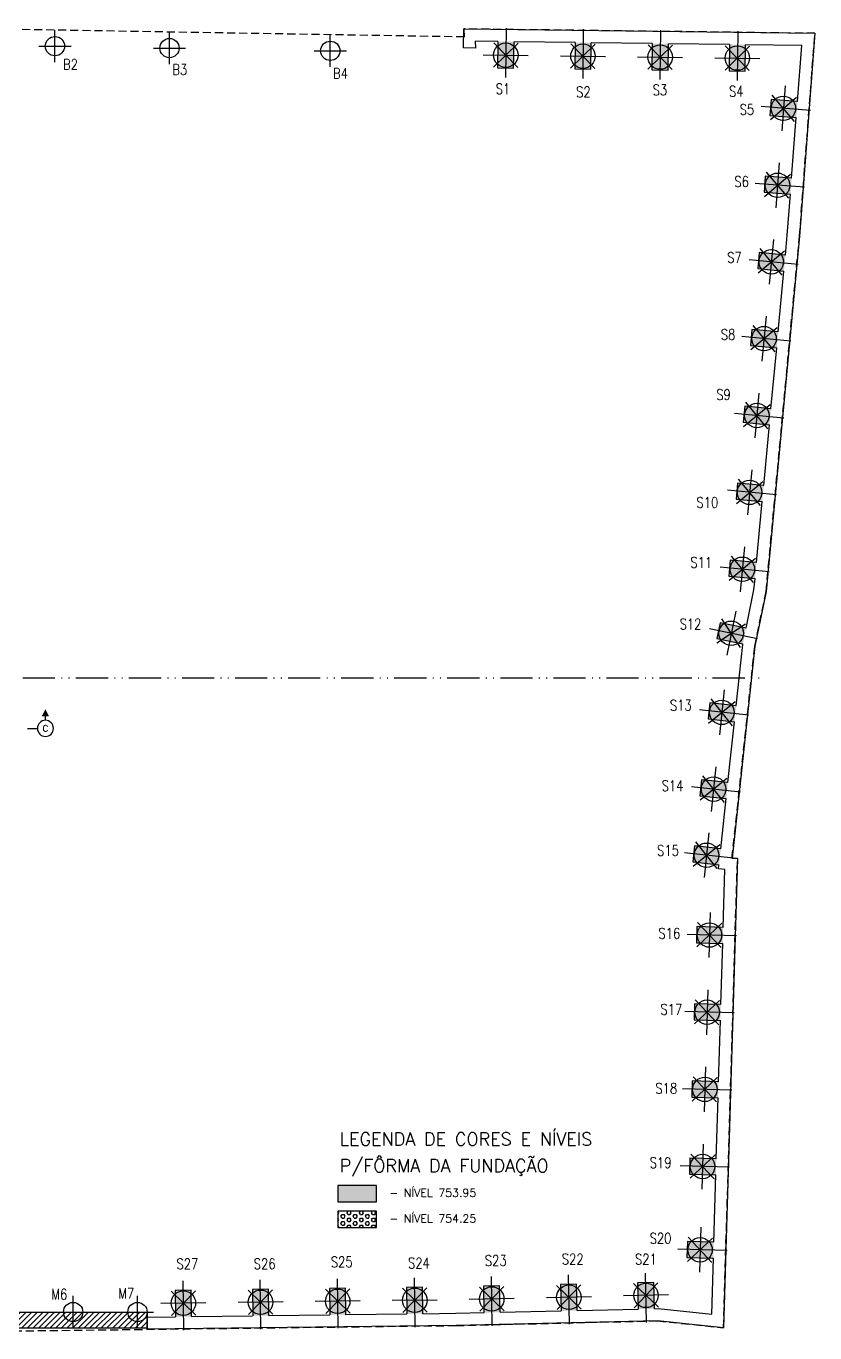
# Model space of a CAD drawing. Extents: x -15987 to 10953, y -16747 to -1189.
# Drawn here: x 3352 to 4579, y -16607 to -14576 of the extents above; entities that cross this region are included whole.
import ezdxf
from ezdxf.enums import TextEntityAlignment as Align

# ---------------------------------------------------------------- set-up
doc = ezdxf.new("R2010")
doc.units = 0
doc.header["$LTSCALE"] = 25
for name, pattern in [('CONTINU', [0]), ('DASHED2', [0.375, 0.25, -0.125]), ('ESTILO_TQS_0004', [3.3, 2, -0.4, 0.05, -0.4, 0.05, -0.4]), ('XREF-MC41-BAS-PLN-TIPO-INFE-2-ÁREA EXTERNA$0$CENTER2', [1.125, 0.75, -0.125, 0.125, -0.125])]:
    doc.linetypes.add(name, pattern=pattern)
for name, color, linetype in [('BROCAS MURO FECHAMENTO', 7, 'Continuous'), ('COTA', 1, 'Continuous'), ('EIXOS', 1, 'ESTILO_TQS_0004'), ('H2', 252, 'Continuous'), ('Linha_media', 4, 'Continuous'), ('P-S', 5, 'Continuous'), ('PENA_6', 6, 'Continuous'), ('SOLO-FUNDAÇOES', 7, 'Continuous'), ('SOLOD- ESTACA STRAUSS', 7, 'Continuous'), ('SOLOD-TEXTO-007', 7, 'Continuous'), ('T2', 3, 'Continuous'), ('T3', 4, 'Continuous'), ('TERRENO', 1, 'DASHED2'), ('XREF-MC41-BAS-PLN-TIPO-INFE-2-ÁREA EXTERNA$0$TOP_LIM_TER_ATOMO', 20, 'XREF-MC41-BAS-PLN-TIPO-INFE-2-ÁREA EXTERNA$0$CENTER2')]:
    doc.layers.add(name, color=color, linetype=linetype)
doc.layers.add('Área Real', color=7, linetype='Continuous', lineweight=0)
doc.styles.add('ROMANS', font='ROMANS')
doc.styles.add('Texto2', font='romans.shx', dxfattribs={"height": 12.5})
doc.styles.add('Texto3', font='romans.shx', dxfattribs={"height": 20})

# ---------------------------------------------------------------- blocks, each defined once
blk = doc.blocks.new('seção_esq')
at = {"layer": 'Linha_media'}
for p, q in [((1, 4), (-1, 4)), ((0, 2.5), (0, 4)), ((5.62, 0), (2.5, 0))]:
    blk.add_line(p, q, dxfattribs=at)
blk.add_circle((0, 0), 2.5, dxfattribs=at)
blk.add_solid([(1, 4), (0, 6), (-1, 4)], dxfattribs=at)
blk = doc.blocks.new('atrib_seção')
at = {"layer": 'Linha_media', "style": 'ROMANS'}
blk.add_attdef('X', text='', height=2, dxfattribs=at).set_placement((0, 0), align=Align.MIDDLE)
blk = doc.blocks.new('BROCA-D30')
at = {"color": 9}
for p, q in [((671.034, 43.57), (671.034, 44.07)), ((670.784, 43.82), (671.284, 43.82))]:
    blk.add_line(p, q, dxfattribs=at)
at = {"layer": 'SOLO-FUNDAÇOES', "color": 3}
blk.add_circle((671.034, 43.82), 0.15, dxfattribs=at)
blk = doc.blocks.new('STRAUSS-38')
at = {"layer": 'SOLO-FUNDAÇOES'}
h = blk.add_hatch(color=253, dxfattribs=at)
h.dxf.hatch_style = 1
h.paths.add_polyline_path([(-0.22, 0.125), (-0.22, -0.125), (0.19, -0.125), (0.19, 0.125)])
at = {"color": 6}
blk.add_lwpolyline([(0.19, 0.125), (-0.22, 0.125), (-0.22, -0.125), (0.19, -0.125)], dxfattribs=at)
at = {"layer": 'SOLO-FUNDAÇOES', "color": 9}
for p, q in [((-0.02, 0.35), (-0.02, -0.35)), ((0.4, 0), (-0.367, 0))]:
    blk.add_line(p, q, dxfattribs=at)
at = {"layer": 'SOLOD- ESTACA STRAUSS', "color": 3}
for p, q in [((0.169, -0.189), (-0.209, 0.189)), ((-0.209, -0.189), (0.169, 0.189))]:
    blk.add_line(p, q, dxfattribs=at)
blk.add_circle((-0.02, 0), 0.19, dxfattribs=at)
blk = doc.blocks.new('A$C0151072e')
at = {"layer": 'SOLO-FUNDAÇOES'}
h = blk.add_hatch(dxfattribs=at)
h.set_pattern_fill('ANSI31', color=9, scale=50)
h.set_pattern_definition([(45, (-63346.979, -6367.508), (-4.4194174, 4.4194174), [])])
h.paths.add_polyline_path([(3141.4, -2005.6), (3141.4, -1980.6), (3871.4, -1980.5), (3871.4, -2005.5)])
blk.add_lwpolyline([(3141.4, -2005.6), (3141.4, -1980.6), (3871.4, -1980.5), (3871.4, -2005.5), (3141.4, -2005.6)], dxfattribs=at)
at = {"layer": 'SOLO-FUNDAÇOES', "color": 4}
blk.add_lwpolyline([(4767.6, -2005), (4665, -1994.3), (4492.7, -1998.3), (4429.7, -1999.7), (4352, -2001.5), (3871.4, -2007.4)], dxfattribs=at)
at = {"layer": 'XREF-MC41-BAS-PLN-TIPO-INFE-2-ÁREA EXTERNA$0$TOP_LIM_TER_ATOMO', "color": 7, "linetype": 'CONTINU'}
for points in [[(4381.8, -15.8), (4363.5, -15.5), (4364, 14.1), (4909.6, 7.2), (4885.7, -308.1), (4833.7, -860.5), (4816.2, -945.7), (4780.8, -1274.9), (4789.2, -1275.8), (4767.6, -2005), (4665, -1994.3), (4352, -2001.5), (3871.6, -2007.4), (3871.4, -1988.4), (3915.5, -1987.9)], [(4416.9, -5.6), (4381.5, -5.2), (4381.8, -15.8)], [(4536.9, -7.2), (4441.9, -6)], [(4656.9, -8.7), (4561.9, -7.5)], [(4776.9, -10.2), (4681.9, -9)], [(4882.6, -98.6), (4889.2, -11.6), (4801.9, -10.5)], [(4873.5, -218.2), (4880.7, -123.5)], [(4863.9, -337.5), (4866.8, -306.5), (4871.6, -243.1)], [(4852.6, -456.9), (4861.5, -362.4)], [(4841.4, -576.4), (4850.3, -481.8)], [(4830.1, -695.9), (4839, -601.3)], [(4818.9, -815.4), (4827.8, -720.8)], [(4802.6, -917.6), (4814.9, -857.7), (4816.6, -840.3)], [(4787.2, -1038.2), (4797.4, -942.8), (4797.6, -941.9)], [(4774.3, -1157.5), (4784.5, -1063.1)], [(4763.2, -1260.3), (4771.6, -1182.4)], [(4767, -1382.7), (4769.7, -1292.8), (4759.8, -1291.7), (4760.5, -1285.2)], [(4763.5, -1502.6), (4766.3, -1407.6)], [(4759.9, -1622.6), (4762.7, -1527.6)], [(4756.3, -1742.5), (4759.2, -1647.5)], [(4752.5, -1872), (4755.6, -1767.5)], [(4660.1, -1975.4), (4665.8, -1975.3), (4749.2, -1983.9), (4751.8, -1897)], [(3940.5, -1987.6), (4035.5, -1986.4)], [(4060.5, -1986.1), (4155.5, -1984.9)], [(4180.5, -1984.6), (4275.4, -1983.5)], [(4300.3, -1983.2), (4351.6, -1982.5), (4395.2, -1981.5)], [(4420.2, -1981), (4515.1, -1978.8)], [(4540.1, -1978.2), (4635.1, -1976)]]:
    blk.add_lwpolyline(points, dxfattribs=at)
at = {"layer": 'Área Real', "color": 4}
for p, q in [((4909.6, 7.2), (4364, 14)), ((4885.7, -308.1), (4909.6, 7.2)), ((4833.7, -860.5), (4885.7, -308.1)), ((4816.2, -945.7), (4833.7, -860.5)), ((4780.8, -1274.9), (4816.2, -945.7)), ((4767.6, -2005), (4789.2, -1275.8)), ((4789.2, -1275.8), (4780.8, -1274.9))]:
    blk.add_line(p, q, dxfattribs=at)
at = {"layer": 'SOLO-FUNDAÇOES', "xscale": 100, "yscale": 100, "zscale": 100}
for p in [(-63375.3, -4394.8), (-63197.2, -4397.8), (-62947.2, -4402), (-63347, -6362.5), (-63247, -6362.5)]:
    blk.add_blockref('BROCA-D30', p, dxfattribs=at)
for p, rotation in [((4429.1, -24.8), 89.25882507318374), ((4549.1, -26.3), 89.25882507318374), ((4669.1, -27.8), 89.25882507318374), ((4789.1, -29.3), 89.25882507318374), ((4862.7, -109.6), 355.6593161754299), ((4853.6, -229.2), 355.6593161754299), ((4843.8, -348.2), 354.6398180511901), ((4832.6, -467.6), 354.6398180511901), ((4821.4, -587.1), 354.6398180511901), ((4810.1, -706.6), 354.6398180511901), ((4798.9, -826.1), 354.6398180511901), ((4781.5, -925.8), 348.3885165199035), ((4766.9, -1048.6), 353.8490799767953), ((4754.1, -1167.9), 353.8490799767953), ((4743.2, -1270.7), 353.8490799767953), ((4747.7, -1394.6), 358.2988202588423), ((4744.1, -1514.5), 358.2988202588423), ((4740.5, -1634.5), 358.2988202588423), ((4737, -1754.4), 358.2988202588423), ((4733.1, -1883.9), 358.2988202588423), ((4167.8, -1965.8), 270.6998238560802), ((4287.6, -1964.3), 270.6998238560802), ((4407.3, -1962.2), 271.0810466396518), ((4527.2, -1959.5), 271.3298493068792), ((4647.1, -1956.7), 271.3298493068792), ((3927.8, -1968.7), 270.6998238560802), ((4047.8, -1967.3), 270.6998238560802)]:
    blk.add_blockref('STRAUSS-38', p, dxfattribs=dict(at, rotation=rotation))
at = {"layer": 'BROCAS MURO FECHAMENTO', "style": 'ROMANS', "width": 0.8}
for s, p in [('B2', (3740.7, -49.3)), ('B3', (3910.5, -57.5)), ('B4', (4160.5, -63.3))]:
    blk.add_text(s, height=16.5, dxfattribs=at).set_placement(p)
at = {"layer": 'SOLOD-TEXTO-007', "style": 'ROMANS', "width": 0.8}
for s, p in [('S1', (4413.3, -87.4)), ('S2', (4538.5, -92.2)), ('S3', (4657.3, -89)), ('S4', (4776.1, -91.1)), ('S5', (4792.6, -119.5)), ('S6', (4784.4, -231.5)), ('S7', (4773.3, -349.6)), ('S8', (4763.4, -469.2)), ('S9', (4756.3, -562.7)), ('S10', (4725.5, -730.4)), ('S11', (4716.1, -823.6)), ('S12', (4699.3, -919.4)), ('S13', (4684.2, -1045.6)), ('S14', (4671.3, -1170.7)), ('S15', (4664.3, -1271.3)), ('S16', (4666.4, -1400.2)), ('S17', (4669.5, -1518.3)), ('S18', (4661.6, -1641.1)), ('S19', (4652.8, -1756.7)), ('S20', (4652.7, -1874.1)), ('S27', (3917.1, -1913.9)), ('S26', (4037.1, -1913.9)), ('S25', (4157.1, -1910.9)), ('S24', (4277, -1912.7)), ('S23', (4396.5, -1908.8)), ('S22', (4516.2, -1906.5)), ('S21', (4629.9, -1906.6)), ('M6', (3722.4, -1961.1)), ('M7', (3826.5, -1959.7))]:
    blk.add_text(s, height=16.5, dxfattribs=at).set_placement(p)

msp = doc.modelspace()

# ---------------------------------------------------------------- hatches: boundary and pattern name
at = {"layer": 'H2'}
msp.add_hatch(color=256, dxfattribs=at).paths.add_polyline_path([(3897.23, -16378.34), (3837.23, -16378.34), (3837.23, -16403.34), (3897.23, -16403.34)])
h = msp.add_hatch(dxfattribs=at)
h.set_pattern_fill('HEX', color=256, style=0)
h.set_pattern_definition([(0, (4481.753, 426.412), (0, 5.4992613), [3.175, -6.35]), (120, (4481.753, 426.412), (-4.7625, -2.7496307), [3.175, -6.35]), (60, (4484.928, 426.412), (-4.7625, 2.7496307), [3.175, -6.35])])
h.paths.add_polyline_path([(3897.23, -16418.34), (3837.23, -16418.34), (3837.23, -16443.34), (3897.23, -16443.34)])

# ---------------------------------------------------------------- linework, layer by layer
at = {"layer": 'EIXOS'}
msp.add_line((47.3, -15589.08), (4501.03, -15589.08), dxfattribs=at)
at = {"layer": 'P-S', "linetype": 'Continuous'}
for points in [[(3837.23, -16403.34), (3897.23, -16403.34), (3897.23, -16378.34), (3837.23, -16378.34), (3837.23, -16403.34)], [(3837.23, -16443.34), (3897.23, -16443.34), (3897.23, -16418.34), (3837.23, -16418.34), (3837.23, -16443.34)]]:
    msp.add_lwpolyline(points, dxfattribs=at)
at = {"layer": 'TERRENO', "linetype": 'DASHED2', "ltscale": 2}
msp.add_lwpolyline([(798.65, -16597.01), (1370.85, -16596.96), (1899.7, -16605.56), (2137.16, -16606.46), (2374.62, -16607.28), (2842.89, -16599.37), (3089.44, -16607.28), (4021.12, -16595.9), (4334.18, -16588.63), (4436.7, -16599.32), (4458.36, -15870.12), (4449.9, -15869.21), (4485.38, -15540.08), (4502.87, -15454.87), (4554.85, -14902.42), (4578.78, -14587.19), (4033.18, -14580.33), (4033.51, -14592.87), (3025.53, -14576), (2359.47, -14578.84), (1610.11, -14581.94), (927.42, -14584.99)], dxfattribs=at)

# ---------------------------------------------------------------- block references
at = {"layer": 'COTA', "xscale": -5, "yscale": 5, "zscale": 5}
msp.add_blockref('seção_esq', (3382.47, -15667.6), dxfattribs=at)
at = {"layer": 'COTA'}
ref = msp.add_blockref('atrib_seção', (3382.47, -15667.6), dxfattribs=dict(at, xscale=-5, yscale=5, zscale=5))
ref.add_attrib('X', 'C', dxfattribs={"layer": 'Linha_media', "height": 10, "style": 'ROMANS'}).set_placement((3382.47, -15667.6), align=Align.MIDDLE)
at = {"layer": 'PENA_6'}
msp.add_blockref('A$C0151072e', (-330.86, -14594.35), dxfattribs=at)

# ---------------------------------------------------------------- texts
at = {"layer": 'T2', "style": 'Texto2'}
for s, p in [('- NÍVEL 753.95', (3917.23, -16395.84)), ('- NÍVEL 754.25', (3917.23, -16435.84))]:
    msp.add_text(s, height=12.5, dxfattribs=at).set_placement(p)
at = {"layer": 'T3', "style": 'Texto3'}
for s, p in [('LEGENDA DE CORES E NÍVEIS', (3839.97, -16316.07)), ('P/FÔRMA DA FUNDAÇÃO', (3839.97, -16357.51))]:
    msp.add_text(s, height=20, dxfattribs=at).set_placement(p)

doc.saveas('drawing.dxf')
